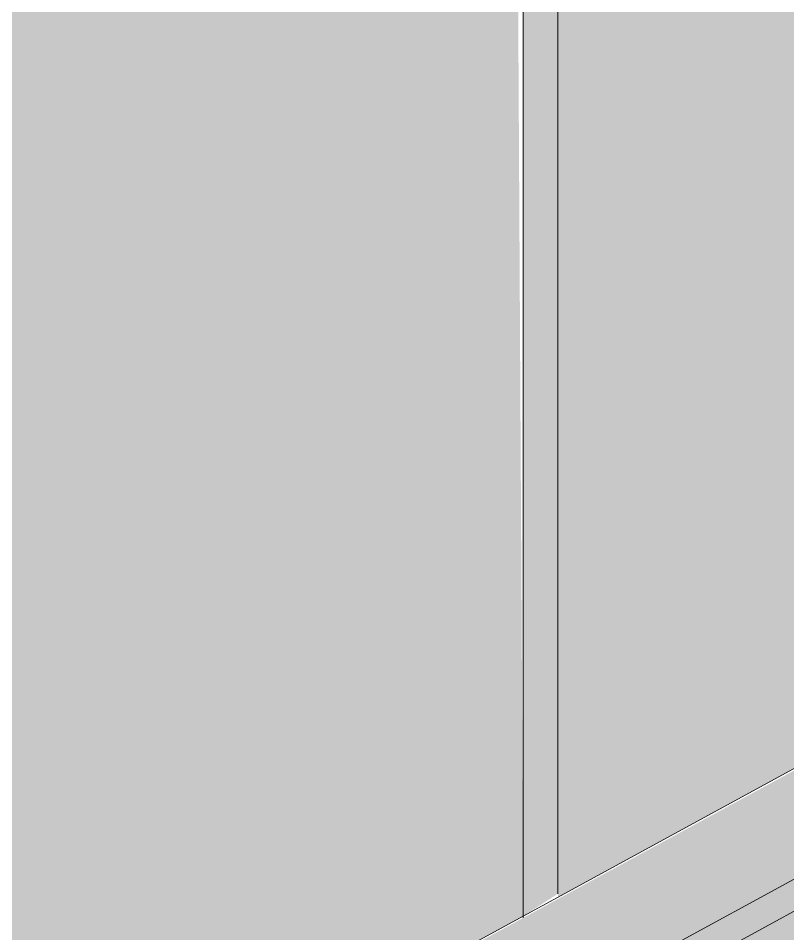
# Model space of a CAD drawing. Header units: inches. Extents: x 27328 to 120839, y -4075 to 4147.
# Drawn here: x 33653.24 to 33673.51, y 1891.82 to 1915.94 of the extents above; entities that cross this region are included whole.
import ezdxf

# ---------------------------------------------------------------- set-up
doc = ezdxf.new("R2010")
doc.units = ezdxf.units.IN
doc.header["$MEASUREMENT"] = 0
doc.layers.add('S-BEAM', color=12, linetype='Continuous', lineweight=9)
doc.layers.add('S-COLS', color=52, linetype='Continuous', lineweight=9)

# ---------------------------------------------------------------- blocks, each defined once
blk = doc.blocks.new('Girt_Z - 8_D-707857-Axon - Looking North East')
at = {"layer": 'S-BEAM'}
for points in [[(31903.407, 929.035), (34078.95, 2112.961), (34078.53, 2113.575), (31903.407, 929.878)], [(31903.407, 929.878), (34076.049, 2112.226), (34073.235, 2113.557), (31903.407, 932.74)], [(31903.407, 926.995), (34078.95, 2110.921), (34078.95, 2112.961), (31903.407, 929.035)]]:
    blk.add_hatch(color=256, dxfattribs=at).paths.add_polyline_path(points, flags=0)
for p, q in [((31903.407, 929.878), (34078.53, 2113.575)), ((34073.146, 2113.56), (31903.407, 932.792)), ((31903.407, 929.035), (34078.95, 2112.961))]:
    blk.add_line(p, q, dxfattribs=at)

msp = doc.modelspace()

# ---------------------------------------------------------------- hatches: boundary and pattern name
at = {"layer": 'S-COLS'}
h = msp.add_hatch(color=256, dxfattribs=at)
h.paths.add_polyline_path([(33667.458, 1851.462), (33679.733, 1858.141), (33679.733, 1881.638), (33667.458, 1874.753), (33667.458, 1874.386)], flags=0)
h.paths.add_polyline_path([(33667.458, 1876.077), (33679.733, 1882.756), (33679.733, 1893.598), (33667.458, 1886.918)], flags=0)
h.paths.add_polyline_path([(33667.458, 1892.782), (33679.733, 1899.461), (33679.733, 1932.325), (33677.259, 1933.616), (33667.693, 1928.41), (33667.458, 1922.097)], flags=0)
h = msp.add_hatch(color=256, dxfattribs=at)
h.paths.add_polyline_path([(33650.595, 1842.842), (33666.544, 1851.522), (33666.544, 1874.461), (33649.27, 1864.848), (33650.248, 1848.61)], flags=0)
h.paths.add_polyline_path([(33649.193, 1866.136), (33666.544, 1875.579), (33666.544, 1886.421), (33648.561, 1876.634), (33649.129, 1867.194)], flags=0)
h.paths.add_polyline_path([(33648.219, 1882.312), (33666.544, 1892.284), (33666.377, 1922.199), (33665.899, 1922.097), (33660.893, 1924.71), (33651.327, 1919.504), (33651.13, 1914.008), (33650.552, 1913.486), (33649.534, 1913.191), (33646.258, 1914.901), (33647.967, 1886.495)], flags=0)
h = msp.add_hatch(color=256, dxfattribs=at)
h.paths.add_polyline_path([(33667.458, 1851.462), (33667.458, 1874.959), (33666.544, 1874.255), (33666.668, 1851.59), (33666.91, 1851.721), (33667.446, 1851.467)], flags=0)
h.paths.add_polyline_path([(33666.544, 1875.579), (33667.458, 1876.077), (33667.458, 1886.918), (33666.544, 1886.421), (33666.544, 1882.917)], flags=0)
h.paths.add_polyline_path([(33666.544, 1892.284), (33667.458, 1892.873), (33667.458, 1922.881), (33666.544, 1922.055), (33666.544, 1892.974)], flags=0)

# ---------------------------------------------------------------- linework, layer by layer
for p, q in [((33667.458, 1892.873), (33667.458, 1922.892)), ((33666.544, 1922.259), (33666.544, 1892.236))]:
    msp.add_line(p, q, dxfattribs=at)

# ---------------------------------------------------------------- block references
at = {"layer": 'S-BEAM'}
msp.add_blockref('Girt_Z - 8_D-707857-Axon - Looking North East', (0, 0), dxfattribs=at)

doc.saveas('drawing.dxf')
